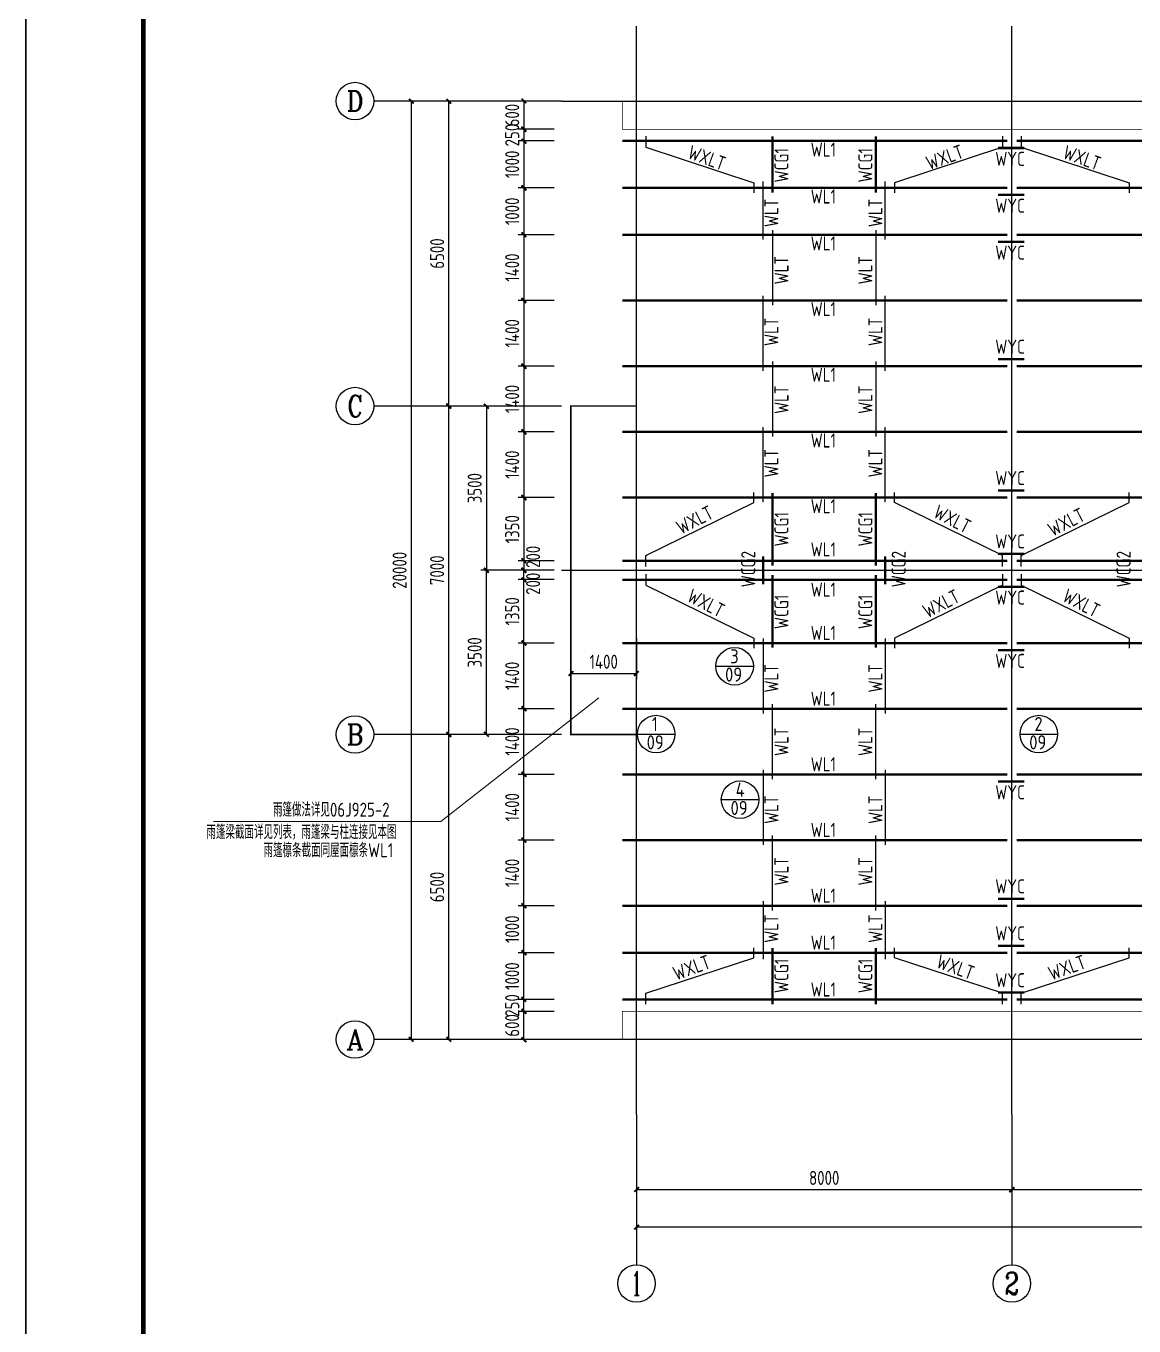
# Model space of a CAD drawing. Header units: millimetres. Extents: x 866561 to 876967, y 40200 to 44891.
# Drawn here: x 871293.6 to 871529.7, y 40433.2 to 40710.3 of the extents above; entities that cross this region are included whole.
import ezdxf
from ezdxf.enums import TextEntityAlignment as Align

# ---------------------------------------------------------------- set-up
doc = ezdxf.new("R2010")
doc.units = ezdxf.units.MM
doc.header["$LTSCALE"] = 1000
doc.header["$MEASUREMENT"] = 0
doc.linetypes.add('DOTE', pattern=[2.42, 2, -0.2, 0.02, -0.2])
for name, color, linetype in [('1307', 7, 'Continuous'), ('AXIS', 3, 'Continuous'), ('AXIS_TEXT', 7, 'Continuous'), ('DIM', 7, 'Continuous'), ('DOTE', 1, 'DOTE'), ('标注', 7, 'Continuous'), ('檩条', 34, 'Continuous'), ('索引符号标注', 253, 'Continuous')]:
    doc.layers.add(name, color=color, linetype=linetype)
doc.layers.add('_0', color=7, linetype='Continuous', lineweight=25)
doc.layers.add('LZ', color=64, linetype='Continuous', lineweight=9)
doc.styles.add('_TCH_AXIS', font='COMPLEX', dxfattribs={"bigfont": 'GBCBIG'})
doc.styles.add('COMPLEX', font='COMPLEX')
doc.styles.add('GBHZ', font='gbenor.shx', dxfattribs={"width": 0.9, "bigfont": 'gbcbig.shx'})
doc.dimstyles.new('Y100', dxfattribs={"dimscale": 0, "dimtxt": 3, "dimasz": 0.01, "dimexe": 1.2, "dimexo": 2, "dimgap": 1, "dimtad": 1, "dimdec": 0, "dimlfac": 100, "dimzin": 0, "dimdsep": 46, "dimtxsty": 'GBHZ', "dimblk": 'DX', "dimcen": 0.09, "dimdle": 1, "dimclrd": 7, "dimclre": 7, "dimclrt": 7, "dimadec": 0, "dimazin": 0, "dimtfac": 1, "dimtdec": 0, "dimtix": 1, "dimtmove": 2, "dimatfit": 3, "dimldrblk": 'DX', "dimfxl": 0, "dimtolj": 1, "dimtzin": 0, "dimarcsym": 0})

# ---------------------------------------------------------------- blocks, each defined once
blk = doc.blocks.new('_AXISO')
blk.add_circle((0, 0), 0.5)
at = {"layer": 'AXIS_TEXT', "style": 'COMPLEX', "width": 1.041667}
blk.add_attdef('A', text='', height=0.56, dxfattribs=at).set_placement((-0.25, -0.28), (0.25, -0.28), align=Align.FIT)
blk = doc.blocks.new('DX')
at = {"color": 0, "linetype": 'ByBlock', "const_width": 40}
blk.add_lwpolyline([(-54, -51), (46, 49)], dxfattribs=at)
blk = doc.blocks.new('*D499')
at = {"layer": 'Defpoints', "color": 0, "transparency": 16777216}
for p in [(871423.69, 40478.3), (871503.69, 40478.3), (871503.69, 40462.3)]:
    blk.add_point(p, dxfattribs=at)
at = {"layer": 'dim', "color": 7, "lineweight": -2, "transparency": 16777216}
for p, q in [((871423.69, 40476.3), (871423.69, 40461.1)), ((871503.69, 40476.3), (871503.69, 40461.1)), ((871423.7, 40462.3), (871503.68, 40462.3))]:
    blk.add_line(p, q, dxfattribs=at)
at = {"layer": 'dim', "color": 7, "lineweight": -2, "transparency": 16777216, "xscale": 0.01, "yscale": 0.01, "zscale": 0.01, "rotation": 180}
blk.add_blockref('DX', (871423.69, 40462.3), dxfattribs=at)
at = {"layer": 'dim', "color": 7, "lineweight": -2, "transparency": 16777216, "xscale": 0.01, "yscale": 0.01, "zscale": 0.01}
blk.add_blockref('DX', (871503.69, 40462.3), dxfattribs=at)
at = {"layer": 'dim', "color": 7, "transparency": 16777216, "insert": (871463.69, 40464.8), "char_height": 3, "attachment_point": 5, "style": 'GBHZ'}
blk.add_mtext('\\A1;8000', dxfattribs=at)
blk = doc.blocks.new('*D500')
at = {"layer": 'Defpoints', "color": 0, "transparency": 16777216}
for p in [(871503.69, 40478.3), (871583.69, 40478.3), (871583.69, 40462.3)]:
    blk.add_point(p, dxfattribs=at)
at = {"layer": 'dim', "color": 7, "lineweight": -2, "transparency": 16777216}
for p, q in [((871503.69, 40476.3), (871503.69, 40461.1)), ((871583.69, 40476.3), (871583.69, 40461.1)), ((871503.7, 40462.3), (871583.68, 40462.3))]:
    blk.add_line(p, q, dxfattribs=at)
at = {"layer": 'dim', "color": 7, "lineweight": -2, "transparency": 16777216, "xscale": 0.01, "yscale": 0.01, "zscale": 0.01, "rotation": 180}
blk.add_blockref('DX', (871503.69, 40462.3), dxfattribs=at)
at = {"layer": 'dim', "color": 7, "lineweight": -2, "transparency": 16777216, "xscale": 0.01, "yscale": 0.01, "zscale": 0.01}
blk.add_blockref('DX', (871583.69, 40462.3), dxfattribs=at)
at = {"layer": 'dim', "color": 7, "transparency": 16777216, "insert": (871543.69, 40464.8), "char_height": 3, "attachment_point": 5, "style": 'GBHZ'}
blk.add_mtext('\\A1;8000', dxfattribs=at)
blk = doc.blocks.new('*D505')
at = {"layer": 'Defpoints', "color": 0, "transparency": 16777216}
for p in [(871423.69, 40478.3), (871903.69, 40478.3), (871423.69, 40454.3)]:
    blk.add_point(p, dxfattribs=at)
at = {"layer": 'dim', "color": 7, "lineweight": -2, "transparency": 16777216}
for p, q in [((871423.69, 40476.3), (871423.69, 40453.1)), ((871903.69, 40476.3), (871903.69, 40453.1)), ((871903.68, 40454.3), (871423.7, 40454.3))]:
    blk.add_line(p, q, dxfattribs=at)
at = {"layer": 'dim', "color": 7, "lineweight": -2, "transparency": 16777216, "xscale": 0.01, "yscale": 0.01, "zscale": 0.01, "rotation": 180}
blk.add_blockref('DX', (871423.69, 40454.3), dxfattribs=at)
at = {"layer": 'dim', "color": 7, "lineweight": -2, "transparency": 16777216, "xscale": 0.01, "yscale": 0.01, "zscale": 0.01}
blk.add_blockref('DX', (871903.69, 40454.3), dxfattribs=at)
at = {"layer": 'dim', "color": 7, "transparency": 16777216, "insert": (871663.69, 40456.8), "char_height": 3, "attachment_point": 5, "style": 'GBHZ'}
blk.add_mtext('\\A1;48000', dxfattribs=at)
blk = doc.blocks.new('*D506')
at = {"layer": 'Defpoints', "color": 0}
for p in [(871383.69, 40559.3), (871407.69, 40559.3), (871407.69, 40494.3)]:
    blk.add_point(p, dxfattribs=at)
at = {"layer": 'dim', "color": 7, "lineweight": -2}
for p, q in [((871405.69, 40559.3), (871382.49, 40559.3)), ((871383.69, 40494.31), (871383.69, 40559.29)), ((871405.69, 40494.3), (871382.49, 40494.3))]:
    blk.add_line(p, q, dxfattribs=at)
at = {"layer": 'dim', "color": 7, "lineweight": -2, "xscale": 0.01, "yscale": 0.01, "zscale": 0.01}
for p, rotation in [((871383.69, 40559.3), 90), ((871383.69, 40494.3), 270)]:
    blk.add_blockref('DX', p, dxfattribs=dict(at, rotation=rotation))
at = {"layer": 'dim', "color": 7, "insert": (871381.19, 40526.8), "char_height": 3, "attachment_point": 5, "rotation": 90, "style": 'GBHZ'}
blk.add_mtext('\\A1;6500', dxfattribs=at)
blk = doc.blocks.new('*D507')
at = {"layer": 'Defpoints', "color": 0}
for p in [(871383.69, 40629.3), (871407.69, 40629.3), (871407.69, 40559.3)]:
    blk.add_point(p, dxfattribs=at)
at = {"layer": 'dim', "color": 7, "lineweight": -2}
for p, q in [((871405.69, 40629.3), (871382.49, 40629.3)), ((871383.69, 40559.31), (871383.69, 40629.29)), ((871405.69, 40559.3), (871382.49, 40559.3))]:
    blk.add_line(p, q, dxfattribs=at)
at = {"layer": 'dim', "color": 7, "lineweight": -2, "xscale": 0.01, "yscale": 0.01, "zscale": 0.01}
for p, rotation in [((871383.69, 40629.3), 90), ((871383.69, 40559.3), 270)]:
    blk.add_blockref('DX', p, dxfattribs=dict(at, rotation=rotation))
at = {"layer": 'dim', "color": 7, "insert": (871381.19, 40594.3), "char_height": 3, "attachment_point": 5, "rotation": 90, "style": 'GBHZ'}
blk.add_mtext('\\A1;7000', dxfattribs=at)
blk = doc.blocks.new('*D508')
at = {"layer": 'Defpoints', "color": 0}
for p in [(871383.69, 40694.3), (871407.69, 40694.3), (871407.69, 40629.3)]:
    blk.add_point(p, dxfattribs=at)
at = {"layer": 'dim', "color": 7, "lineweight": -2}
for p, q in [((871405.69, 40694.3), (871382.49, 40694.3)), ((871383.69, 40629.31), (871383.69, 40694.29)), ((871405.69, 40629.3), (871382.49, 40629.3))]:
    blk.add_line(p, q, dxfattribs=at)
at = {"layer": 'dim', "color": 7, "lineweight": -2, "xscale": 0.01, "yscale": 0.01, "zscale": 0.01}
for p, rotation in [((871383.69, 40694.3), 90), ((871383.69, 40629.3), 270)]:
    blk.add_blockref('DX', p, dxfattribs=dict(at, rotation=rotation))
at = {"layer": 'dim', "color": 7, "insert": (871381.19, 40661.8), "char_height": 3, "attachment_point": 5, "rotation": 90, "style": 'GBHZ'}
blk.add_mtext('\\A1;6500', dxfattribs=at)
blk = doc.blocks.new('*D509')
at = {"layer": 'Defpoints', "color": 0}
for p in [(871407.69, 40694.3), (871375.69, 40494.3), (871407.69, 40494.3)]:
    blk.add_point(p, dxfattribs=at)
at = {"layer": 'dim', "color": 7, "lineweight": -2}
for p, q in [((871405.69, 40694.3), (871374.49, 40694.3)), ((871375.69, 40694.29), (871375.69, 40494.31)), ((871405.69, 40494.3), (871374.49, 40494.3))]:
    blk.add_line(p, q, dxfattribs=at)
at = {"layer": 'dim', "color": 7, "lineweight": -2, "xscale": 0.01, "yscale": 0.01, "zscale": 0.01}
for p, rotation in [((871375.69, 40694.3), 90), ((871375.69, 40494.3), 270)]:
    blk.add_blockref('DX', p, dxfattribs=dict(at, rotation=rotation))
at = {"layer": 'dim', "color": 7, "insert": (871373.19, 40594.3), "char_height": 3, "attachment_point": 5, "rotation": 90, "style": 'GBHZ'}
blk.add_mtext('\\A1;20000', dxfattribs=at)
blk = doc.blocks.new('*D577')
at = {"layer": '_0', "color": 7, "lineweight": -2}
for p, q in [((871405.69, 40594.3), (871390.49, 40594.3)), ((871391.69, 40559.31), (871391.69, 40594.29)), ((871405.69, 40559.3), (871390.49, 40559.3))]:
    blk.add_line(p, q, dxfattribs=at)
at = {"layer": 'Defpoints', "color": 0}
for p in [(871391.69, 40594.3), (871407.69, 40594.3), (871407.69, 40559.3)]:
    blk.add_point(p, dxfattribs=at)
at = {"layer": '_0', "color": 7, "lineweight": -2, "xscale": 0.01, "yscale": 0.01, "zscale": 0.01}
for p, rotation in [((871391.69, 40594.3), 90), ((871391.69, 40559.3), 270)]:
    blk.add_blockref('DX', p, dxfattribs=dict(at, rotation=rotation))
at = {"layer": '_0', "color": 7, "insert": (871389.19, 40576.8), "char_height": 3, "attachment_point": 5, "rotation": 90, "style": 'GBHZ'}
blk.add_mtext('\\A1;3500', dxfattribs=at)
blk = doc.blocks.new('*D578')
at = {"layer": '_0', "color": 7, "lineweight": -2}
for p, q in [((871405.69, 40629.3), (871390.49, 40629.3)), ((871391.69, 40629.29), (871391.69, 40594.31)), ((871405.69, 40594.3), (871390.49, 40594.3))]:
    blk.add_line(p, q, dxfattribs=at)
at = {"layer": 'Defpoints', "color": 0}
for p in [(871407.69, 40629.3), (871391.69, 40594.3), (871407.69, 40594.3)]:
    blk.add_point(p, dxfattribs=at)
at = {"layer": '_0', "color": 7, "lineweight": -2, "xscale": 0.01, "yscale": 0.01, "zscale": 0.01}
for p, rotation in [((871391.69, 40629.3), 90), ((871391.69, 40594.3), 270)]:
    blk.add_blockref('DX', p, dxfattribs=dict(at, rotation=rotation))
at = {"layer": '_0', "color": 7, "insert": (871389.19, 40611.8), "char_height": 3, "attachment_point": 5, "rotation": 90, "style": 'GBHZ'}
blk.add_mtext('\\A1;3500', dxfattribs=at)
blk = doc.blocks.new('*D579')
at = {"layer": '_0', "color": 7, "lineweight": -2}
for p, q in [((871406.16, 40500.3), (871398.49, 40500.3)), ((871399.69, 40500.31), (871399.69, 40500.32)), ((871399.69, 40494.3), (871399.69, 40500.3)), ((871406.16, 40494.3), (871398.49, 40494.3)), ((871399.69, 40494.29), (871399.69, 40494.28))]:
    blk.add_line(p, q, dxfattribs=at)
at = {"layer": 'Defpoints', "color": 0}
for p in [(871399.69, 40500.3), (871408.16, 40500.3), (871408.16, 40494.3)]:
    blk.add_point(p, dxfattribs=at)
at = {"layer": '_0', "color": 7, "lineweight": -2, "xscale": 0.01, "yscale": 0.01, "zscale": 0.01}
for p, rotation in [((871399.69, 40500.3), 270), ((871399.69, 40494.3), 90)]:
    blk.add_blockref('DX', p, dxfattribs=dict(at, rotation=rotation))
at = {"layer": '_0', "color": 7, "insert": (871397.19, 40497.3), "char_height": 3, "attachment_point": 5, "rotation": 90, "style": 'GBHZ'}
blk.add_mtext('\\A1;600', dxfattribs=at)
blk = doc.blocks.new('*D580')
at = {"layer": '_0', "color": 7, "lineweight": -2}
for p, q in [((871406.16, 40502.8), (871398.49, 40502.8)), ((871399.69, 40502.81), (871399.69, 40502.82)), ((871399.69, 40500.3), (871399.69, 40502.8)), ((871406.16, 40500.3), (871398.49, 40500.3)), ((871399.69, 40500.29), (871399.69, 40500.28))]:
    blk.add_line(p, q, dxfattribs=at)
at = {"layer": 'Defpoints', "color": 0}
for p in [(871399.69, 40502.8), (871408.16, 40502.8), (871408.16, 40500.3)]:
    blk.add_point(p, dxfattribs=at)
at = {"layer": '_0', "color": 7, "lineweight": -2, "xscale": 0.01, "yscale": 0.01, "zscale": 0.01}
for p, rotation in [((871399.69, 40502.8), 270), ((871399.69, 40500.3), 90)]:
    blk.add_blockref('DX', p, dxfattribs=dict(at, rotation=rotation))
at = {"layer": '_0', "color": 7, "insert": (871397.19, 40501.55), "char_height": 3, "attachment_point": 5, "rotation": 90, "style": 'GBHZ'}
blk.add_mtext('\\A1;250', dxfattribs=at)
blk = doc.blocks.new('*D581')
at = {"layer": '_0', "color": 7, "lineweight": -2}
for p, q in [((871406.16, 40512.8), (871398.49, 40512.8)), ((871399.69, 40502.81), (871399.69, 40512.79)), ((871406.16, 40502.8), (871398.49, 40502.8))]:
    blk.add_line(p, q, dxfattribs=at)
at = {"layer": 'Defpoints', "color": 0}
for p in [(871399.69, 40512.8), (871408.16, 40512.8), (871408.16, 40502.8)]:
    blk.add_point(p, dxfattribs=at)
at = {"layer": '_0', "color": 7, "lineweight": -2, "xscale": 0.01, "yscale": 0.01, "zscale": 0.01}
for p, rotation in [((871399.69, 40512.8), 90), ((871399.69, 40502.8), 270)]:
    blk.add_blockref('DX', p, dxfattribs=dict(at, rotation=rotation))
at = {"layer": '_0', "color": 7, "insert": (871397.19, 40507.8), "char_height": 3, "attachment_point": 5, "rotation": 90, "style": 'GBHZ'}
blk.add_mtext('\\A1;1000', dxfattribs=at)
blk = doc.blocks.new('*D582')
at = {"layer": '_0', "color": 7, "lineweight": -2}
for p, q in [((871406.16, 40522.8), (871398.49, 40522.8)), ((871399.69, 40512.81), (871399.69, 40522.79)), ((871406.16, 40512.8), (871398.49, 40512.8))]:
    blk.add_line(p, q, dxfattribs=at)
at = {"layer": 'Defpoints', "color": 0}
for p in [(871399.69, 40522.8), (871408.16, 40522.8), (871408.16, 40512.8)]:
    blk.add_point(p, dxfattribs=at)
at = {"layer": '_0', "color": 7, "lineweight": -2, "xscale": 0.01, "yscale": 0.01, "zscale": 0.01}
for p, rotation in [((871399.69, 40522.8), 90), ((871399.69, 40512.8), 270)]:
    blk.add_blockref('DX', p, dxfattribs=dict(at, rotation=rotation))
at = {"layer": '_0', "color": 7, "insert": (871397.19, 40517.8), "char_height": 3, "attachment_point": 5, "rotation": 90, "style": 'GBHZ'}
blk.add_mtext('\\A1;1000', dxfattribs=at)
blk = doc.blocks.new('*D583')
at = {"layer": '_0', "color": 7, "lineweight": -2}
for p, q in [((871406.16, 40536.8), (871398.49, 40536.8)), ((871399.69, 40522.81), (871399.69, 40536.79)), ((871406.16, 40522.8), (871398.49, 40522.8))]:
    blk.add_line(p, q, dxfattribs=at)
at = {"layer": 'Defpoints', "color": 0}
for p in [(871399.69, 40536.8), (871408.16, 40536.8), (871408.16, 40522.8)]:
    blk.add_point(p, dxfattribs=at)
at = {"layer": '_0', "color": 7, "lineweight": -2, "xscale": 0.01, "yscale": 0.01, "zscale": 0.01}
for p, rotation in [((871399.69, 40536.8), 90), ((871399.69, 40522.8), 270)]:
    blk.add_blockref('DX', p, dxfattribs=dict(at, rotation=rotation))
at = {"layer": '_0', "color": 7, "insert": (871397.19, 40529.8), "char_height": 3, "attachment_point": 5, "rotation": 90, "style": 'GBHZ'}
blk.add_mtext('\\A1;1400', dxfattribs=at)
blk = doc.blocks.new('*D584')
at = {"layer": '_0', "color": 7, "lineweight": -2}
for p, q in [((871406.16, 40550.8), (871398.49, 40550.8)), ((871399.69, 40536.81), (871399.69, 40550.79)), ((871406.16, 40536.8), (871398.49, 40536.8))]:
    blk.add_line(p, q, dxfattribs=at)
at = {"layer": 'Defpoints', "color": 0}
for p in [(871399.69, 40550.8), (871408.16, 40550.8), (871408.16, 40536.8)]:
    blk.add_point(p, dxfattribs=at)
at = {"layer": '_0', "color": 7, "lineweight": -2, "xscale": 0.01, "yscale": 0.01, "zscale": 0.01}
for p, rotation in [((871399.69, 40550.8), 90), ((871399.69, 40536.8), 270)]:
    blk.add_blockref('DX', p, dxfattribs=dict(at, rotation=rotation))
at = {"layer": '_0', "color": 7, "insert": (871397.19, 40543.8), "char_height": 3, "attachment_point": 5, "rotation": 90, "style": 'GBHZ'}
blk.add_mtext('\\A1;1400', dxfattribs=at)
blk = doc.blocks.new('*D585')
at = {"layer": '_0', "color": 7, "lineweight": -2}
for p, q in [((871406.16, 40564.8), (871398.49, 40564.8)), ((871399.69, 40550.81), (871399.69, 40564.79)), ((871406.16, 40550.8), (871398.49, 40550.8))]:
    blk.add_line(p, q, dxfattribs=at)
at = {"layer": 'Defpoints', "color": 0}
for p in [(871399.69, 40564.8), (871408.16, 40564.8), (871408.16, 40550.8)]:
    blk.add_point(p, dxfattribs=at)
at = {"layer": '_0', "color": 7, "lineweight": -2, "xscale": 0.01, "yscale": 0.01, "zscale": 0.01}
for p, rotation in [((871399.69, 40564.8), 90), ((871399.69, 40550.8), 270)]:
    blk.add_blockref('DX', p, dxfattribs=dict(at, rotation=rotation))
at = {"layer": '_0', "color": 7, "insert": (871397.19, 40557.8), "char_height": 3, "attachment_point": 5, "rotation": 90, "style": 'GBHZ'}
blk.add_mtext('\\A1;1400', dxfattribs=at)
blk = doc.blocks.new('*D586')
at = {"layer": '_0', "color": 7, "lineweight": -2}
for p, q in [((871406.16, 40578.8), (871398.49, 40578.8)), ((871399.69, 40564.81), (871399.69, 40578.79)), ((871406.16, 40564.8), (871398.49, 40564.8))]:
    blk.add_line(p, q, dxfattribs=at)
at = {"layer": 'Defpoints', "color": 0}
for p in [(871399.69, 40578.8), (871408.16, 40578.8), (871408.16, 40564.8)]:
    blk.add_point(p, dxfattribs=at)
at = {"layer": '_0', "color": 7, "lineweight": -2, "xscale": 0.01, "yscale": 0.01, "zscale": 0.01}
for p, rotation in [((871399.69, 40578.8), 90), ((871399.69, 40564.8), 270)]:
    blk.add_blockref('DX', p, dxfattribs=dict(at, rotation=rotation))
at = {"layer": '_0', "color": 7, "insert": (871397.19, 40571.8), "char_height": 3, "attachment_point": 5, "rotation": 90, "style": 'GBHZ'}
blk.add_mtext('\\A1;1400', dxfattribs=at)
blk = doc.blocks.new('*D587')
at = {"layer": '_0', "color": 7, "lineweight": -2}
for p, q in [((871406.16, 40592.3), (871398.49, 40592.3)), ((871399.69, 40578.81), (871399.69, 40592.29)), ((871406.16, 40578.8), (871398.49, 40578.8))]:
    blk.add_line(p, q, dxfattribs=at)
at = {"layer": 'Defpoints', "color": 0}
for p in [(871399.69, 40592.3), (871408.16, 40592.3), (871408.16, 40578.8)]:
    blk.add_point(p, dxfattribs=at)
at = {"layer": '_0', "color": 7, "lineweight": -2, "xscale": 0.01, "yscale": 0.01, "zscale": 0.01}
for p, rotation in [((871399.69, 40592.3), 90), ((871399.69, 40578.8), 270)]:
    blk.add_blockref('DX', p, dxfattribs=dict(at, rotation=rotation))
at = {"layer": '_0', "color": 7, "insert": (871397.19, 40585.55), "char_height": 3, "attachment_point": 5, "rotation": 90, "style": 'GBHZ'}
blk.add_mtext('\\A1;1350', dxfattribs=at)
blk = doc.blocks.new('*D588')
at = {"layer": '_0', "color": 7, "lineweight": -2}
for p, q in [((871406.16, 40594.3), (871398.49, 40594.3)), ((871399.69, 40594.31), (871399.69, 40594.32)), ((871399.69, 40592.3), (871399.69, 40594.3)), ((871406.16, 40592.3), (871398.49, 40592.3)), ((871399.69, 40592.29), (871399.69, 40592.28))]:
    blk.add_line(p, q, dxfattribs=at)
at = {"layer": 'Defpoints', "color": 0}
for p in [(871399.69, 40594.3), (871408.16, 40594.3), (871408.16, 40592.3)]:
    blk.add_point(p, dxfattribs=at)
at = {"layer": '_0', "color": 7, "lineweight": -2, "xscale": 0.01, "yscale": 0.01, "zscale": 0.01}
for p, rotation in [((871399.69, 40594.3), 270), ((871399.69, 40592.3), 90)]:
    blk.add_blockref('DX', p, dxfattribs=dict(at, rotation=rotation))
at = {"layer": '_0', "color": 7, "insert": (871401.65, 40591.43), "char_height": 3, "attachment_point": 5, "rotation": 90, "style": 'GBHZ'}
blk.add_mtext('\\A1;200', dxfattribs=at)
blk = doc.blocks.new('*D589')
at = {"layer": '_0', "color": 7, "lineweight": -2}
for p, q in [((871406.16, 40694.3), (871398.49, 40694.3)), ((871399.69, 40694.31), (871399.69, 40694.32)), ((871399.69, 40694.3), (871399.69, 40688.3)), ((871406.16, 40688.3), (871398.49, 40688.3)), ((871399.69, 40688.29), (871399.69, 40688.28))]:
    blk.add_line(p, q, dxfattribs=at)
at = {"layer": 'Defpoints', "color": 0}
for p in [(871408.16, 40694.3), (871399.69, 40688.3), (871408.16, 40688.3)]:
    blk.add_point(p, dxfattribs=at)
at = {"layer": '_0', "color": 7, "lineweight": -2, "xscale": 0.01, "yscale": 0.01, "zscale": 0.01}
for p, rotation in [((871399.69, 40694.3), 270), ((871399.69, 40688.3), 90)]:
    blk.add_blockref('DX', p, dxfattribs=dict(at, rotation=rotation))
at = {"layer": '_0', "color": 7, "insert": (871397.19, 40691.3), "char_height": 3, "attachment_point": 5, "rotation": 90, "style": 'GBHZ'}
blk.add_mtext('\\A1;600', dxfattribs=at)
blk = doc.blocks.new('*D590')
at = {"layer": '_0', "color": 7, "lineweight": -2}
for p, q in [((871406.16, 40688.3), (871398.49, 40688.3)), ((871406.16, 40685.8), (871398.49, 40685.8)), ((871399.69, 40688.31), (871399.69, 40688.32)), ((871399.69, 40688.3), (871399.69, 40685.8)), ((871399.69, 40685.79), (871399.69, 40685.78))]:
    blk.add_line(p, q, dxfattribs=at)
at = {"layer": 'Defpoints', "color": 0}
for p in [(871399.69, 40685.8), (871408.16, 40688.3), (871408.16, 40685.8)]:
    blk.add_point(p, dxfattribs=at)
at = {"layer": '_0', "color": 7, "lineweight": -2, "xscale": 0.01, "yscale": 0.01, "zscale": 0.01}
for p, rotation in [((871399.69, 40688.3), 270), ((871399.69, 40685.8), 90)]:
    blk.add_blockref('DX', p, dxfattribs=dict(at, rotation=rotation))
at = {"layer": '_0', "color": 7, "insert": (871397.19, 40687.05), "char_height": 3, "attachment_point": 5, "rotation": 90, "style": 'GBHZ'}
blk.add_mtext('\\A1;250', dxfattribs=at)
blk = doc.blocks.new('*D591')
at = {"layer": '_0', "color": 7, "lineweight": -2}
for p, q in [((871406.16, 40685.8), (871398.49, 40685.8)), ((871399.69, 40685.79), (871399.69, 40675.81)), ((871406.16, 40675.8), (871398.49, 40675.8))]:
    blk.add_line(p, q, dxfattribs=at)
at = {"layer": 'Defpoints', "color": 0}
for p in [(871408.16, 40685.8), (871399.69, 40675.8), (871408.16, 40675.8)]:
    blk.add_point(p, dxfattribs=at)
at = {"layer": '_0', "color": 7, "lineweight": -2, "xscale": 0.01, "yscale": 0.01, "zscale": 0.01}
for p, rotation in [((871399.69, 40685.8), 90), ((871399.69, 40675.8), 270)]:
    blk.add_blockref('DX', p, dxfattribs=dict(at, rotation=rotation))
at = {"layer": '_0', "color": 7, "insert": (871397.19, 40680.8), "char_height": 3, "attachment_point": 5, "rotation": 90, "style": 'GBHZ'}
blk.add_mtext('\\A1;1000', dxfattribs=at)
blk = doc.blocks.new('*D592')
at = {"layer": '_0', "color": 7, "lineweight": -2}
for p, q in [((871406.16, 40675.8), (871398.49, 40675.8)), ((871399.69, 40675.79), (871399.69, 40665.81)), ((871406.16, 40665.8), (871398.49, 40665.8))]:
    blk.add_line(p, q, dxfattribs=at)
at = {"layer": 'Defpoints', "color": 0}
for p in [(871408.16, 40675.8), (871399.69, 40665.8), (871408.16, 40665.8)]:
    blk.add_point(p, dxfattribs=at)
at = {"layer": '_0', "color": 7, "lineweight": -2, "xscale": 0.01, "yscale": 0.01, "zscale": 0.01}
for p, rotation in [((871399.69, 40675.8), 90), ((871399.69, 40665.8), 270)]:
    blk.add_blockref('DX', p, dxfattribs=dict(at, rotation=rotation))
at = {"layer": '_0', "color": 7, "insert": (871397.19, 40670.8), "char_height": 3, "attachment_point": 5, "rotation": 90, "style": 'GBHZ'}
blk.add_mtext('\\A1;1000', dxfattribs=at)
blk = doc.blocks.new('*D593')
at = {"layer": '_0', "color": 7, "lineweight": -2}
for p, q in [((871406.16, 40665.8), (871398.49, 40665.8)), ((871399.69, 40665.79), (871399.69, 40651.81)), ((871406.16, 40651.8), (871398.49, 40651.8))]:
    blk.add_line(p, q, dxfattribs=at)
at = {"layer": 'Defpoints', "color": 0}
for p in [(871408.16, 40665.8), (871399.69, 40651.8), (871408.16, 40651.8)]:
    blk.add_point(p, dxfattribs=at)
at = {"layer": '_0', "color": 7, "lineweight": -2, "xscale": 0.01, "yscale": 0.01, "zscale": 0.01}
for p, rotation in [((871399.69, 40665.8), 90), ((871399.69, 40651.8), 270)]:
    blk.add_blockref('DX', p, dxfattribs=dict(at, rotation=rotation))
at = {"layer": '_0', "color": 7, "insert": (871397.19, 40658.8), "char_height": 3, "attachment_point": 5, "rotation": 90, "style": 'GBHZ'}
blk.add_mtext('\\A1;1400', dxfattribs=at)
blk = doc.blocks.new('*D594')
at = {"layer": '_0', "color": 7, "lineweight": -2}
for p, q in [((871406.16, 40651.8), (871398.49, 40651.8)), ((871399.69, 40651.79), (871399.69, 40637.81)), ((871406.16, 40637.8), (871398.49, 40637.8))]:
    blk.add_line(p, q, dxfattribs=at)
at = {"layer": 'Defpoints', "color": 0}
for p in [(871408.16, 40651.8), (871399.69, 40637.8), (871408.16, 40637.8)]:
    blk.add_point(p, dxfattribs=at)
at = {"layer": '_0', "color": 7, "lineweight": -2, "xscale": 0.01, "yscale": 0.01, "zscale": 0.01}
for p, rotation in [((871399.69, 40651.8), 90), ((871399.69, 40637.8), 270)]:
    blk.add_blockref('DX', p, dxfattribs=dict(at, rotation=rotation))
at = {"layer": '_0', "color": 7, "insert": (871397.19, 40644.8), "char_height": 3, "attachment_point": 5, "rotation": 90, "style": 'GBHZ'}
blk.add_mtext('\\A1;1400', dxfattribs=at)
blk = doc.blocks.new('*D595')
at = {"layer": '_0', "color": 7, "lineweight": -2}
for p, q in [((871406.16, 40637.8), (871398.49, 40637.8)), ((871399.69, 40637.79), (871399.69, 40623.81)), ((871406.16, 40623.8), (871398.49, 40623.8))]:
    blk.add_line(p, q, dxfattribs=at)
at = {"layer": 'Defpoints', "color": 0}
for p in [(871408.16, 40637.8), (871399.69, 40623.8), (871408.16, 40623.8)]:
    blk.add_point(p, dxfattribs=at)
at = {"layer": '_0', "color": 7, "lineweight": -2, "xscale": 0.01, "yscale": 0.01, "zscale": 0.01}
for p, rotation in [((871399.69, 40637.8), 90), ((871399.69, 40623.8), 270)]:
    blk.add_blockref('DX', p, dxfattribs=dict(at, rotation=rotation))
at = {"layer": '_0', "color": 7, "insert": (871397.19, 40630.8), "char_height": 3, "attachment_point": 5, "rotation": 90, "style": 'GBHZ'}
blk.add_mtext('\\A1;1400', dxfattribs=at)
blk = doc.blocks.new('*D596')
at = {"layer": '_0', "color": 7, "lineweight": -2}
for p, q in [((871406.16, 40623.8), (871398.49, 40623.8)), ((871399.69, 40623.79), (871399.69, 40609.81)), ((871406.16, 40609.8), (871398.49, 40609.8))]:
    blk.add_line(p, q, dxfattribs=at)
at = {"layer": 'Defpoints', "color": 0}
for p in [(871408.16, 40623.8), (871399.69, 40609.8), (871408.16, 40609.8)]:
    blk.add_point(p, dxfattribs=at)
at = {"layer": '_0', "color": 7, "lineweight": -2, "xscale": 0.01, "yscale": 0.01, "zscale": 0.01}
for p, rotation in [((871399.69, 40623.8), 90), ((871399.69, 40609.8), 270)]:
    blk.add_blockref('DX', p, dxfattribs=dict(at, rotation=rotation))
at = {"layer": '_0', "color": 7, "insert": (871397.19, 40616.8), "char_height": 3, "attachment_point": 5, "rotation": 90, "style": 'GBHZ'}
blk.add_mtext('\\A1;1400', dxfattribs=at)
blk = doc.blocks.new('*D597')
at = {"layer": '_0', "color": 7, "lineweight": -2}
for p, q in [((871406.16, 40609.8), (871398.49, 40609.8)), ((871399.69, 40609.79), (871399.69, 40596.31)), ((871406.16, 40596.3), (871398.49, 40596.3))]:
    blk.add_line(p, q, dxfattribs=at)
at = {"layer": 'Defpoints', "color": 0}
for p in [(871408.16, 40609.8), (871399.69, 40596.3), (871408.16, 40596.3)]:
    blk.add_point(p, dxfattribs=at)
at = {"layer": '_0', "color": 7, "lineweight": -2, "xscale": 0.01, "yscale": 0.01, "zscale": 0.01}
for p, rotation in [((871399.69, 40609.8), 90), ((871399.69, 40596.3), 270)]:
    blk.add_blockref('DX', p, dxfattribs=dict(at, rotation=rotation))
at = {"layer": '_0', "color": 7, "insert": (871397.19, 40603.05), "char_height": 3, "attachment_point": 5, "rotation": 90, "style": 'GBHZ'}
blk.add_mtext('\\A1;1350', dxfattribs=at)
blk = doc.blocks.new('*D598')
at = {"layer": '_0', "color": 7, "lineweight": -2}
for p, q in [((871406.16, 40596.3), (871398.49, 40596.3)), ((871406.16, 40594.3), (871398.49, 40594.3)), ((871399.69, 40596.31), (871399.69, 40596.32)), ((871399.69, 40596.3), (871399.69, 40594.3)), ((871399.69, 40594.29), (871399.69, 40594.28))]:
    blk.add_line(p, q, dxfattribs=at)
at = {"layer": 'Defpoints', "color": 0}
for p in [(871399.69, 40594.3), (871408.16, 40596.3), (871408.16, 40594.3)]:
    blk.add_point(p, dxfattribs=at)
at = {"layer": '_0', "color": 7, "lineweight": -2, "xscale": 0.01, "yscale": 0.01, "zscale": 0.01}
for p, rotation in [((871399.69, 40596.3), 270), ((871399.69, 40594.3), 90)]:
    blk.add_blockref('DX', p, dxfattribs=dict(at, rotation=rotation))
at = {"layer": '_0', "color": 7, "insert": (871401.65, 40597.16), "char_height": 3, "attachment_point": 5, "rotation": 90, "style": 'GBHZ'}
blk.add_mtext('\\A1;200', dxfattribs=at)
blk = doc.blocks.new('*D1084')
at = {"layer": '_0', "color": 7, "lineweight": -2}
for p, q in [((871409.69, 40579.77), (871409.69, 40571.11)), ((871423.69, 40579.77), (871423.69, 40571.11)), ((871409.7, 40572.31), (871423.68, 40572.31))]:
    blk.add_line(p, q, dxfattribs=at)
at = {"layer": 'Defpoints', "color": 0}
for p in [(871409.69, 40581.77), (871423.69, 40581.77), (871423.69, 40572.31)]:
    blk.add_point(p, dxfattribs=at)
at = {"layer": '_0', "color": 7, "lineweight": -2, "xscale": 0.01, "yscale": 0.01, "zscale": 0.01, "rotation": 180}
blk.add_blockref('DX', (871409.69, 40572.31), dxfattribs=at)
at = {"layer": '_0', "color": 7, "lineweight": -2, "xscale": 0.01, "yscale": 0.01, "zscale": 0.01}
blk.add_blockref('DX', (871423.69, 40572.31), dxfattribs=at)
at = {"layer": '_0', "color": 7, "insert": (871416.69, 40574.81), "char_height": 3, "attachment_point": 5, "style": 'GBHZ'}
blk.add_mtext('\\A1;1400', dxfattribs=at)

msp = doc.modelspace()

# ---------------------------------------------------------------- linework, layer by layer
for p, q in [((871293.569, 40204.747), (871293.569, 40798.747)), ((871293.569, 40798.747), (871293.569, 40204.747))]:
    msp.add_line(p, q)
at = {"color": 0, "const_width": 1}
msp.add_lwpolyline([(872124.569, 40214.747), (871318.569, 40214.747), (871318.569, 40788.747), (872124.569, 40788.747)], close=True, dxfattribs=at)
at = {"layer": '_0', "color": 0, "const_width": 0.3}
msp.add_lwpolyline([(871423.69, 40629.296), (871409.69, 40629.296), (871409.69, 40559.296), (871423.69, 40559.296)], dxfattribs=at)
at = {"layer": 'AXIS', "color": 0}
for p, q in [((871407.69, 40694.296), (871367.69, 40694.296)), ((871407.69, 40629.296), (871367.69, 40629.296)), ((871407.69, 40559.296), (871367.69, 40559.296)), ((871407.69, 40494.296), (871367.69, 40494.296)), ((871423.69, 40478.296), (871423.69, 40446.296)), ((871503.69, 40478.296), (871503.69, 40446.296))]:
    msp.add_line(p, q, dxfattribs=at)
at = {"layer": 'DOTE', "linetype": 'DOTE'}
for p, q in [((871423.69, 40478.296), (871423.69, 40710.296)), ((871503.69, 40478.296), (871503.69, 40710.296)), ((871407.69, 40694.296), (871919.69, 40694.296)), ((871407.69, 40594.296), (871919.69, 40594.296)), ((871919.69, 40494.296), (871407.69, 40494.296))]:
    msp.add_line(p, q, dxfattribs=at)
at = {"layer": 'LZ'}
for p in [(871415.665, 40567.141), (871333.518, 40540.792)]:
    msp.add_line(p, (871382.007, 40540.792), dxfattribs=at)
at = {"layer": '标注', "const_width": 0.15}
for points in [[(871420.69, 40694.296), (871420.69, 40688.296), (871906.69, 40688.296), (871906.69, 40694.296)], [(871420.69, 40494.296), (871420.69, 40500.296), (871906.69, 40500.296), (871906.69, 40494.296)]]:
    msp.add_lwpolyline(points, close=True, dxfattribs=at)
at = {"layer": '檩条', "color": 4, "linetype": 'ByBlock'}
for p, q in [((871450.69, 40664.796), (871450.69, 40677.187)), ((871476.69, 40664.796), (871476.69, 40677.187)), ((871450.69, 40636.796), (871450.69, 40652.796)), ((871476.69, 40636.796), (871476.69, 40652.796)), ((871450.69, 40608.796), (871450.69, 40624.796)), ((871476.69, 40608.796), (871476.69, 40624.796)), ((871450.69, 40579.796), (871450.69, 40563.796)), ((871476.69, 40579.796), (871476.69, 40563.796)), ((871450.69, 40551.796), (871450.69, 40535.796)), ((871476.69, 40551.796), (871476.69, 40535.796)), ((871450.69, 40523.796), (871450.69, 40511.406)), ((871476.69, 40523.796), (871476.69, 40511.406))]:
    msp.add_line(p, q, dxfattribs=at)
at = {"layer": '檩条', "color": 4}
for p, q in [((871452.69, 40666.796), (871452.69, 40650.796)), ((871474.69, 40666.796), (871474.69, 40650.796)), ((871452.69, 40638.796), (871452.69, 40622.796)), ((871474.69, 40638.796), (871474.69, 40622.796)), ((871452.69, 40549.796), (871452.69, 40565.796)), ((871474.69, 40549.796), (871474.69, 40565.796)), ((871452.69, 40521.796), (871452.69, 40537.796)), ((871474.69, 40521.796), (871474.69, 40537.796))]:
    msp.add_line(p, q, dxfattribs=at)
at = {"layer": '檩条', "color": 4, "const_width": 0.5}
for points in [[(871502.69, 40685.796), (871420.69, 40685.796)], [(871452.69, 40686.796), (871452.69, 40674.796)], [(871474.69, 40686.796), (871474.69, 40674.796)], [(871582.69, 40685.796), (871504.69, 40685.796)], [(871502.69, 40675.796), (871420.69, 40675.796)], [(871582.69, 40675.796), (871504.69, 40675.796)], [(871502.69, 40665.796), (871420.69, 40665.796)], [(871582.69, 40665.796), (871504.69, 40665.796)], [(871420.69, 40651.796), (871502.69, 40651.796)], [(871504.69, 40651.796), (871582.69, 40651.796)], [(871420.69, 40637.796), (871502.69, 40637.796)], [(871504.69, 40637.796), (871582.69, 40637.796)], [(871420.69, 40623.796), (871502.69, 40623.796)], [(871504.69, 40623.796), (871582.69, 40623.796)], [(871452.69, 40595.296), (871452.69, 40610.796)], [(871474.69, 40595.296), (871474.69, 40610.796)], [(871420.69, 40609.796), (871502.69, 40609.796)], [(871504.69, 40609.796), (871582.69, 40609.796)], [(871450.69, 40597.296), (871450.69, 40591.296)], [(871476.69, 40597.296), (871476.69, 40591.296)], [(871420.69, 40596.296), (871502.69, 40596.296)], [(871504.69, 40596.296), (871582.69, 40596.296)], [(871420.69, 40592.296), (871502.69, 40592.296)], [(871452.69, 40593.296), (871452.69, 40577.796)], [(871474.69, 40593.296), (871474.69, 40577.796)], [(871504.69, 40592.296), (871582.69, 40592.296)], [(871420.69, 40578.796), (871502.69, 40578.796)], [(871504.69, 40578.796), (871582.69, 40578.796)], [(871420.69, 40564.796), (871502.69, 40564.796)], [(871504.69, 40564.796), (871582.69, 40564.796)], [(871420.69, 40550.796), (871502.69, 40550.796)], [(871504.69, 40550.796), (871582.69, 40550.796)], [(871420.69, 40536.796), (871502.69, 40536.796)], [(871504.69, 40536.796), (871582.69, 40536.796)], [(871502.69, 40522.796), (871420.69, 40522.796)], [(871582.69, 40522.796), (871504.69, 40522.796)], [(871452.69, 40501.796), (871452.69, 40513.796)], [(871474.69, 40501.796), (871474.69, 40513.796)], [(871502.69, 40512.796), (871420.69, 40512.796)], [(871582.69, 40512.796), (871504.69, 40512.796)], [(871502.69, 40502.796), (871420.69, 40502.796)], [(871582.69, 40502.796), (871504.69, 40502.796)]]:
    msp.add_lwpolyline(points, dxfattribs=at)
at = {"layer": '檩条', "color": 4, "linetype": 'ByBlock'}
for points in [[(871425.69, 40686.797), (871425.69, 40684.447), (871448.69, 40676.866), (871448.69, 40674.726)], [(871501.69, 40686.797), (871501.69, 40684.447), (871478.69, 40676.866), (871478.69, 40674.726)], [(871505.69, 40686.797), (871505.69, 40684.447), (871528.69, 40676.866), (871528.69, 40674.726)], [(871425.69, 40595.121), (871425.69, 40597.471), (871448.69, 40608.726), (871448.69, 40610.866)], [(871501.69, 40595.121), (871501.69, 40597.471), (871478.69, 40608.726), (871478.69, 40610.866)], [(871505.69, 40595.121), (871505.69, 40597.471), (871528.69, 40608.726), (871528.69, 40610.866)], [(871425.69, 40593.471), (871425.69, 40591.121), (871448.69, 40579.866), (871448.69, 40577.726)], [(871501.69, 40593.471), (871501.69, 40591.121), (871478.69, 40579.866), (871478.69, 40577.726)], [(871505.69, 40593.471), (871505.69, 40591.121), (871528.69, 40579.866), (871528.69, 40577.726)], [(871425.69, 40501.795), (871425.69, 40504.146), (871448.69, 40511.726), (871448.69, 40513.866)], [(871501.69, 40501.795), (871501.69, 40504.146), (871478.69, 40511.726), (871478.69, 40513.866)], [(871505.69, 40501.795), (871505.69, 40504.146), (871528.69, 40511.726), (871528.69, 40513.866)]]:
    msp.add_lwpolyline(points, dxfattribs=at)
at = {"layer": '檩条', "color": 6, "const_width": 0.5}
for points in [[(871500.706, 40684.296), (871506.373, 40684.296)], [(871500.706, 40674.296), (871506.373, 40674.296)], [(871500.706, 40664.296), (871506.373, 40664.296)], [(871500.706, 40639.296), (871506.373, 40639.296)], [(871500.706, 40611.296), (871506.373, 40611.296)], [(871500.706, 40597.796), (871506.373, 40597.796)], [(871500.706, 40590.796), (871506.373, 40590.796)], [(871500.706, 40577.296), (871506.373, 40577.296)], [(871500.706, 40549.296), (871506.373, 40549.296)], [(871500.706, 40524.296), (871506.373, 40524.296)], [(871500.706, 40514.296), (871506.373, 40514.296)], [(871500.706, 40504.296), (871506.373, 40504.296)]]:
    msp.add_lwpolyline(points, dxfattribs=at)
at = {"layer": '索引符号标注'}
for p, q in [((871440.594, 40573.84), (871448.594, 40573.84)), ((871423.881, 40559.393), (871431.881, 40559.393)), ((871505.421, 40559.393), (871513.421, 40559.393)), ((871441.762, 40545.413), (871449.762, 40545.413))]:
    msp.add_line(p, q, dxfattribs=at)
for centre in [(871444.594, 40573.84), (871427.881, 40559.393), (871509.421, 40559.393), (871445.762, 40545.413)]:
    msp.add_circle(centre, 4, dxfattribs=at)

# ---------------------------------------------------------------- block references
at = {"layer": 'AXIS', "color": 0}
ref = msp.add_blockref('_AXISO', (871363.69, 40694.296), dxfattribs=dict(at, xscale=8, yscale=8, zscale=8))
ref.add_attrib('A', 'D', dxfattribs={"layer": 'AXIS_TEXT', "color": 0, "height": 4.353, "style": '_TCH_AXIS'}).set_placement((871361.928, 40692.12), (871365.451, 40692.12), align=Align.FIT)
ref = msp.add_blockref('_AXISO', (871363.69, 40629.296), dxfattribs=dict(at, xscale=8, yscale=8, zscale=8))
ref.add_attrib('A', 'C', dxfattribs={"layer": 'AXIS_TEXT', "color": 0, "height": 4.557, "style": '_TCH_AXIS'}).set_placement((871362.062, 40627.018), (871365.317, 40627.018), align=Align.FIT)
ref = msp.add_blockref('_AXISO', (871363.69, 40559.296), dxfattribs=dict(at, xscale=8, yscale=8, zscale=8))
ref.add_attrib('A', 'B', dxfattribs={"layer": 'AXIS_TEXT', "color": 0, "height": 4.353, "style": '_TCH_AXIS'}).set_placement((871361.928, 40557.12), (871365.451, 40557.12), align=Align.FIT)
ref = msp.add_blockref('_AXISO', (871363.69, 40494.296), dxfattribs=dict(at, xscale=8, yscale=8, zscale=8))
ref.add_attrib('A', 'A', dxfattribs={"layer": 'AXIS_TEXT', "color": 0, "height": 4.252, "style": '_TCH_AXIS'}).set_placement((871361.867, 40492.17), (871365.512, 40492.17), align=Align.FIT)
ref = msp.add_blockref('_AXISO', (871423.69, 40442.296), dxfattribs=dict(at, xscale=8, yscale=8, zscale=8))
ref.add_attrib('A', '1', dxfattribs={"layer": 'AXIS_TEXT', "color": 0, "height": 5.147, "style": '_TCH_AXIS'}).set_placement((871422.587, 40439.723), (871424.793, 40439.723), align=Align.FIT)
ref = msp.add_blockref('_AXISO', (871503.69, 40442.296), dxfattribs=dict(at, xscale=8, yscale=8, zscale=8))
ref.add_attrib('A', '2', dxfattribs={"layer": 'AXIS_TEXT', "color": 0, "height": 4.659, "style": '_TCH_AXIS'}).set_placement((871502.136, 40439.967), (871505.243, 40439.967), align=Align.FIT)

# ---------------------------------------------------------------- texts
at = {"layer": '1307', "style": 'GBHZ', "width": 0.9}
for s, rotation, p in [('WXLT', 340.0128, (871434.365, 40682.179)), ('WCG1', 90, (871456.082, 40676.96)), ('WCG1', 90, (871473.963, 40676.96)), ('WXLT', 19.9872, (871486.094, 40679.524)), ('WXLT', 340.0128, (871514.311, 40682.179)), ('WLT', 90, (871453.935, 40667.447)), ('WLT', 90, (871476.111, 40667.447)), ('WLT', 90, (871456.082, 40655.23)), ('WLT', 90, (871473.963, 40655.23)), ('WLT', 90, (871453.935, 40642.1)), ('WLT', 90, (871476.111, 40642.1)), ('WLT', 90, (871456.082, 40627.63)), ('WLT', 90, (871473.963, 40627.63)), ('WLT', 90, (871453.935, 40614.1)), ('WLT', 90, (871476.111, 40614.1)), ('WXLT', 27.27345, (871433.169, 40601.853)), ('WXLT', 332.72655, (871486.699, 40605.736)), ('WCG1', 90, (871456.082, 40599.383)), ('WCG1', 90, (871473.963, 40599.383)), ('WXLT', 27.27345, (871512.37, 40601.38)), ('WCG2', 90, (871448.989, 40590.674)), ('WCG2', 90, (871481.057, 40590.674)), ('WCG2', 90, (871528.989, 40590.674)), ('WXLT', 332.72655, (871434.21, 40587.848)), ('WCG1', 90, (871456.082, 40581.77)), ('WCG1', 90, (871473.963, 40581.77)), ('WXLT', 27.27345, (871485.703, 40583.999)), ('WXLT', 332.72655, (871514.21, 40587.848)), ('WLT', 90, (871453.935, 40568.253)), ('WLT', 90, (871476.111, 40568.253)), ('WLT', 90, (871456.082, 40554.723)), ('WLT', 90, (871473.963, 40554.723)), ('WLT', 90, (871453.935, 40540.253)), ('WLT', 90, (871476.111, 40540.253)), ('WLT', 90, (871456.082, 40527.123)), ('WLT', 90, (871473.963, 40527.123)), ('WLT', 90, (871453.935, 40514.906)), ('WLT', 90, (871476.111, 40514.906)), ('WXLT', 19.9872, (871432.138, 40506.828)), ('WCG1', 90, (871456.082, 40504.193)), ('WCG1', 90, (871473.963, 40504.193)), ('WXLT', 340.0128, (871487.347, 40509.699)), ('WXLT', 19.9872, (871512.138, 40506.828))]:
    msp.add_text(s, height=3, rotation=rotation, dxfattribs=at).set_placement(p)
for s, p in [('WL1', (871460.812, 40682.466)), ('WL1', (871460.812, 40672.466)), ('WL1', (871460.812, 40662.466)), ('WL1', (871460.812, 40648.466)), ('WL1', (871460.812, 40634.466)), ('WL1', (871460.812, 40620.466)), ('WL1', (871460.812, 40606.466)), ('WL1', (871460.812, 40597.238)), ('WL1', (871460.812, 40588.688)), ('WL1', (871460.812, 40579.46)), ('WL1', (871460.812, 40565.46)), ('WL1', (871460.812, 40551.46)), ('雨篷做法详见06J925-2', (871346.2, 40541.776)), ('雨篷梁截面详见列表，雨篷梁与柱连接见本图', (871332.034, 40537.017)), ('WL1', (871460.812, 40537.46)), ('雨篷檩条截面同屋面檩条WL1', (871344.205, 40533.143)), ('WL1', (871460.812, 40523.46)), ('WL1', (871460.812, 40513.46)), ('WL1', (871460.812, 40503.46))]:
    msp.add_text(s, height=3, dxfattribs=at).set_placement(p)
at = {"layer": '檩条', "color": 6, "style": 'GBHZ', "width": 0.9}
for p in [(871500.157, 40680.487), (871500.157, 40670.487), (871500.157, 40660.487), (871500.157, 40640.439), (871500.157, 40612.439), (871500.157, 40598.939), (871500.157, 40586.987), (871500.157, 40573.487), (871500.157, 40545.487), (871500.157, 40525.439), (871500.157, 40515.439), (871500.157, 40505.439)]:
    msp.add_text('WYC', height=3, dxfattribs=at).set_placement(p)
at = {"layer": '索引符号标注', "style": 'GBHZ'}
for s, p in [('3', (871443.657, 40574.466)), ('09', (871442.566, 40570.573)), ('1', (871426.944, 40560.019)), ('2', (871508.483, 40560.019)), ('09', (871425.853, 40556.126)), ('09', (871507.392, 40556.126)), ('4', (871444.825, 40546.039)), ('09', (871443.734, 40542.146))]:
    msp.add_text(s, height=3, dxfattribs=at).set_placement(p)

# ---------------------------------------------------------------- dimensions: what is measured, and where the dimension line sits
at = {"layer": '_0'}
for base, p1, p2, angle, picture, middle in [((871399.69, 40688.296), (871408.164, 40694.296), (871408.164, 40688.296), 270, '*D589', (871397.19, 40691.296)), ((871399.69, 40685.796), (871408.164, 40688.296), (871408.164, 40685.796), 270, '*D590', (871397.19, 40687.046)), ((871399.69, 40675.796), (871408.164, 40685.796), (871408.164, 40675.796), 270, '*D591', (871397.19, 40680.796)), ((871399.69, 40665.796), (871408.164, 40675.796), (871408.164, 40665.796), 270, '*D592', (871397.19, 40670.796)), ((871399.69, 40651.796), (871408.164, 40665.796), (871408.164, 40651.796), 270, '*D593', (871397.19, 40658.796)), ((871399.69, 40637.796), (871408.164, 40651.796), (871408.164, 40637.796), 270, '*D594', (871397.19, 40644.796)), ((871399.69, 40623.796), (871408.164, 40637.796), (871408.164, 40623.796), 270, '*D595', (871397.19, 40630.796)), ((871391.69, 40594.296), (871407.69, 40629.296), (871407.69, 40594.296), 270, '*D578', (871389.19, 40611.796)), ((871399.69, 40609.796), (871408.164, 40623.796), (871408.164, 40609.796), 270, '*D596', (871397.19, 40616.796)), ((871399.69, 40596.296), (871408.164, 40609.796), (871408.164, 40596.296), 270, '*D597', (871397.19, 40603.046)), ((871391.69, 40594.296), (871407.69, 40559.296), (871407.69, 40594.296), 90, '*D577', (871389.19, 40576.796)), ((871399.69, 40592.296), (871408.164, 40578.796), (871408.164, 40592.296), 90, '*D587', (871397.19, 40585.546)), ((871423.69, 40572.308), (871409.69, 40581.77), (871423.69, 40581.77), 180, '*D1084', (871416.69, 40574.808)), ((871399.69, 40578.796), (871408.164, 40564.796), (871408.164, 40578.796), 90, '*D586', (871397.19, 40571.796)), ((871399.69, 40564.796), (871408.164, 40550.796), (871408.164, 40564.796), 90, '*D585', (871397.19, 40557.796)), ((871399.69, 40550.796), (871408.164, 40536.796), (871408.164, 40550.796), 90, '*D584', (871397.19, 40543.796)), ((871399.69, 40536.796), (871408.164, 40522.796), (871408.164, 40536.796), 90, '*D583', (871397.19, 40529.796)), ((871399.69, 40522.796), (871408.164, 40512.796), (871408.164, 40522.796), 90, '*D582', (871397.19, 40517.796)), ((871399.69, 40512.796), (871408.164, 40502.796), (871408.164, 40512.796), 90, '*D581', (871397.19, 40507.796)), ((871399.69, 40502.796), (871408.164, 40500.296), (871408.164, 40502.796), 90, '*D580', (871397.19, 40501.546)), ((871399.69, 40500.296), (871408.164, 40494.296), (871408.164, 40500.296), 90, '*D579', (871397.19, 40497.296))]:
    dim = msp.add_linear_dim(base=base, p1=p1, p2=p2, angle=angle, dimstyle='Y100', override={"dimscale": 1, "dimfxl": 2}, dxfattribs=at)
    dim.commit()
    dim.dimension.update_dxf_attribs({"geometry": picture, "text_midpoint": middle})
for p1, angle, picture, middle in [((871408.164, 40596.296), 270, '*D598', (871401.646, 40597.163)), ((871408.164, 40592.296), 90, '*D588', (871401.646, 40591.43))]:
    dim = msp.add_linear_dim(base=(871399.69, 40594.296), p1=p1, p2=(871408.164, 40594.296), angle=angle, dimstyle='Y100', override={"dimscale": 1, "dimfxl": 2}, dxfattribs=at)
    dim.commit()
    dim.dimension.update_dxf_attribs({"geometry": picture, "text_midpoint": middle, "dimtype": 160})
at = {"layer": 'dim'}
for base, p1, p2, picture, middle in [((871375.69, 40494.296), (871407.69, 40694.296), (871407.69, 40494.296), '*D509', (871373.19, 40594.296)), ((871383.69, 40694.296), (871407.69, 40629.296), (871407.69, 40694.296), '*D508', (871381.19, 40661.796)), ((871383.69, 40629.296), (871407.69, 40559.296), (871407.69, 40629.296), '*D507', (871381.19, 40594.296)), ((871383.69, 40559.296), (871407.69, 40494.296), (871407.69, 40559.296), '*D506', (871381.19, 40526.796))]:
    dim = msp.add_linear_dim(base=base, p1=p1, p2=p2, angle=90, dimstyle='Y100', override={"dimscale": 1, "dimfxl": 2}, dxfattribs=at)
    dim.commit()
    dim.dimension.update_dxf_attribs({"geometry": picture, "text_midpoint": middle})
for base, p1, p2, picture, middle in [((871503.69, 40462.296), (871423.69, 40478.296), (871503.69, 40478.296), '*D499', (871463.69, 40464.796)), ((871423.69, 40454.296), (871903.69, 40478.296), (871423.69, 40478.296), '*D505', (871663.69, 40456.796)), ((871583.69, 40462.296), (871503.69, 40478.296), (871583.69, 40478.296), '*D500', (871543.69, 40464.796))]:
    dim = msp.add_linear_dim(base=base, p1=p1, p2=p2, dimstyle='Y100', override={"dimscale": 1, "dimfxl": 2}, dxfattribs=at)
    dim.commit()
    dim.dimension.update_dxf_attribs({"geometry": picture, "text_midpoint": middle})

doc.saveas('drawing.dxf')
